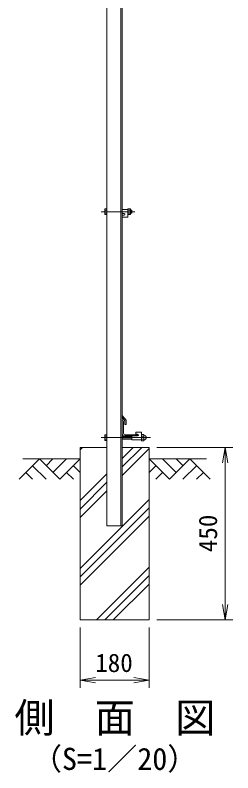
# Model space of a CAD drawing. Units: millimetres, scale not verified. Extents: x -4200 to 4200, y -2970 to 2970.
# Drawn here: x -183 to 386, y -755 to 1222 of the extents above; entities that cross this region are included whole.
import ezdxf
from ezdxf.enums import TextEntityAlignment as Align

# ---------------------------------------------------------------- set-up
doc = ezdxf.new("R2010")
doc.units = ezdxf.units.MM
doc.header["$LTSCALE"] = 20
doc.linetypes.add('USER1', pattern=[50.8, 31.75, -6.35, 6.35, -6.35])
for name, color, linetype, lineweight in [('0-0_D-STR1', 1, 'Continuous', 18), ('0-1_D-BMK', 2, 'USER1', 13), ('0-2_D-STR-DIM', 7, 'Continuous', 9), ('0-3_D-BGD', 7, 'Continuous', 9), ('0-4_D-STR4', 7, 'Continuous', 9), ('0-5_D-DCR-HCH', 7, 'Continuous', 9), ('0-6_D-STR3', 3, 'Continuous', 13), ('0-8_0', 7, 'Continuous', 9)]:
    doc.layers.add(name, color=color, linetype=linetype, lineweight=lineweight)
doc.layers.add('0-9_D-TTL-TXT', color=7, linetype='Continuous')
doc.styles.add('ＭＳ ゴシック', font='')
doc.styles.get('ＭＳ ゴシック').set_extended_font_data('MS Gothic')

# ---------------------------------------------------------------- blocks, each defined once
blk = doc.blocks.new('_Open')
at = {"layer": '0-8_0'}
blk.add_line((-20, 3.33), (0, 0), dxfattribs=at)
blk.add_lwpolyline([(-20, -3.33), (0, 0), (-20, 0)], dxfattribs=at)

msp = doc.modelspace()

# ---------------------------------------------------------------- linework, layer by layer
at = {"layer": '0-0_D-STR1'}
for p, q in [((56.53, -111.02), (56.53, 1803.98)), ((93.03, -111.02), (93.03, 1803.98)), ((96.53, -111.02), (96.53, 1803.98)), ((106.53, 164.71), (96.53, 177.21)), ((97.53, 163.98), (96.53, 163.98)), ((96.53, 128.98), (96.53, 163.98)), ((99.53, 131.48), (99.53, 161.98)), ((103.53, 153.71), (103.53, 163.59)), ((106.53, 153.71), (106.53, 164.71)), ((103.53, 153.71), (106.53, 153.71)), ((136.53, 123.98), (101.53, 123.98)), ((134.53, 126.98), (104.03, 126.98)), ((136.53, 124.98), (136.53, 123.98)), ((96.53, -111.02), (56.53, -111.02))]:
    msp.add_line(p, q, dxfattribs=at)
msp.add_lwpolyline([(103.53, 163.59), (96.53, 172.64), (96.53, 177.21)], dxfattribs=at)
for centre, radius, start, end in [((97.53, 161.98), 2, 0, 90), ((101.53, 128.98), 5, 180, 270), ((104.03, 131.48), 4.5, 180, 270), ((134.53, 124.98), 2, 0, 90)]:
    msp.add_arc(centre, radius, start, end, dxfattribs=at)
at = {"layer": '0-1_D-BMK'}
for p, q in [((129.53, 708.98), (41.53, 708.98)), ((170.76, 119.48), (41.53, 119.48))]:
    msp.add_line(p, q, dxfattribs=at)
at = {"layer": '0-2_D-STR-DIM'}
for p, q in [((186.53, 93.98), (385.54, 93.98)), ((365.54, -316.02), (365.54, 53.98)), ((186.53, -356.02), (385.54, -356.02)), ((-13.47, -376.02), (-13.47, -533.34)), ((166.53, -376.02), (166.53, -533.34)), ((26.53, -513.34), (126.53, -513.34))]:
    msp.add_line(p, q, dxfattribs=at)
at = {"layer": '0-3_D-BGD'}
for p, q in [((-163.47, 63.98), (-13.47, 63.98)), ((316.53, 63.98), (166.53, 63.98))]:
    msp.add_line(p, q, dxfattribs=at)
at = {"layer": '0-4_D-STR4'}
for p, q in [((-13.47, 93.98), (-13.47, -356.02)), ((56.53, 93.98), (-13.47, 93.98)), ((166.53, 93.98), (96.53, 93.98)), ((166.53, 93.98), (166.53, -356.02)), ((166.53, -356.02), (-13.47, -356.02))]:
    msp.add_line(p, q, dxfattribs=at)
at = {"layer": '0-5_D-DCR-HCH'}
for p, q in [((-13.47, 87.71), (-7.2, 93.98)), ((96.53, 43.03), (147.48, 93.98)), ((96.53, 65.12), (125.38, 93.98)), ((96.53, 20.93), (166.53, 90.93)), ((-119.9, 63.98), (-173.11, 10.77)), ((-119.9, 63.98), (-66.68, 10.77)), ((-102.16, 46.24), (-84.42, 63.98)), ((-84.42, 28.5), (-48.95, 63.98)), ((-66.68, 10.77), (-13.47, 63.98)), ((219.74, 10.77), (166.53, 63.98)), ((237.48, 28.5), (202, 63.98)), ((272.95, 63.98), (219.74, 10.77)), ((255.31, 46.15), (237.48, 63.98)), ((272.95, 63.98), (326.16, 10.77)), ((-137.63, 46.24), (-102, 10.77)), ((-31.21, 46.24), (-13.47, 28.59)), ((184.27, 46.24), (166.53, 28.59)), ((290.69, 46.24), (255.05, 10.77)), ((-155.37, 28.5), (-137.55, 10.77)), ((-48.95, 28.5), (-31.13, 10.77)), ((-13.47, -44.88), (56.53, 25.12)), ((202, 28.5), (184.18, 10.77)), ((308.43, 28.5), (290.61, 10.77)), ((-13.47, -66.97), (56.53, 3.03)), ((-13.47, -89.07), (56.53, -19.07)), ((-13.47, -221.65), (166.53, -41.65)), ((-13.47, -243.75), (166.53, -63.75)), ((-13.47, -265.85), (166.53, -85.85)), ((28.94, -356.02), (166.53, -218.43)), ((51.03, -356.02), (166.53, -240.53)), ((73.13, -356.02), (166.53, -262.62))]:
    msp.add_line(p, q, dxfattribs=at)
at = {"layer": '0-6_D-STR3'}
for p, q in [((51.23, 715.28), (51.92, 716.49)), ((51.23, 715.28), (51.23, 702.68)), ((56.53, 716.49), (51.92, 716.49)), ((56.53, 712.73), (51.92, 712.73)), ((56.53, 716.49), (56.53, 701.47)), ((111.53, 714.98), (96.53, 714.98)), ((111.53, 716.49), (117.3, 716.49)), ((111.53, 701.47), (111.53, 716.49)), ((111.53, 714.98), (111.53, 694.98)), ((111.53, 712.73), (117.3, 712.73)), ((117.3, 716.49), (118.03, 715.23)), ((118.03, 702.73), (118.03, 715.23)), ((118.03, 712.98), (120.33, 712.98)), ((120.33, 712.98), (121.53, 711.78)), ((120.33, 712.98), (120.33, 704.98)), ((121.53, 711.78), (121.53, 706.18)), ((51.23, 702.68), (51.92, 701.47)), ((56.53, 705.23), (51.92, 705.23)), ((56.53, 701.47), (51.92, 701.47)), ((101.28, 704.48), (96.53, 704.48)), ((96.53, 699.98), (96.53, 694.98)), ((101.28, 699.98), (96.53, 699.98)), ((111.53, 694.98), (96.53, 694.98)), ((111.53, 705.23), (117.3, 705.23)), ((111.53, 701.47), (117.3, 701.47)), ((117.3, 701.47), (118.03, 702.73)), ((118.03, 704.98), (120.33, 704.98)), ((120.33, 704.98), (121.53, 706.18)), ((51.23, 125.78), (51.92, 126.99)), ((51.23, 113.18), (51.23, 125.78)), ((56.53, 126.99), (51.92, 126.99)), ((56.53, 123.23), (51.92, 123.23)), ((56.53, 111.97), (56.53, 126.99)), ((96.53, 123.48), (121.78, 123.48)), ((96.53, 122.73), (121.78, 122.73)), ((136.53, 123.98), (121.78, 123.98)), ((121.78, 113.48), (121.78, 123.98)), ((146.78, 133.48), (131.78, 133.48)), ((131.78, 128.48), (131.78, 133.48)), ((136.53, 128.48), (131.78, 128.48)), ((146.78, 113.48), (146.78, 133.48)), ((146.78, 113.25), (146.78, 125.59)), ((146.78, 113.25), (146.78, 125.59)), ((147.78, 127.58), (152.28, 127.58)), ((152.28, 123.53), (147.78, 123.53)), ((153.28, 113.25), (153.28, 125.59)), ((153.28, 113.25), (153.28, 125.59)), ((51.23, 113.18), (51.92, 111.97)), ((56.53, 115.73), (51.92, 115.73)), ((56.53, 111.97), (51.92, 111.97)), ((96.53, 116.23), (121.78, 116.23)), ((96.53, 115.48), (121.78, 115.48)), ((146.78, 113.48), (121.78, 113.48)), ((152.28, 115.43), (147.78, 115.43)), ((147.78, 111.38), (152.28, 111.38))]:
    msp.add_line(p, q, dxfattribs=at)
for centre, radius, start, end in [((63.76, 708.98), 12.42, 162.4121, 197.5879), ((54.67, 714.61), 3.32, 145.61585, 214.38415), ((114.56, 714.61), 3.32, 325.61586, 34.38414), ((105.46, 708.98), 12.42, 342.4121, 17.5879), ((54.67, 703.35), 3.32, 145.61585, 214.38415), ((101.28, 702.23), 2.25, 270, 90), ((114.56, 703.35), 3.32, 325.61585, 34.38416), ((63.76, 119.48), 12.42, 162.4121, 197.5879), ((54.67, 125.11), 3.32, 145.61585, 214.38415), ((136.53, 126.23), 2.25, 270, 90), ((149.33, 125.55), 2.55, 127.42505, 232.57495), ((155.48, 119.48), 8.7, 152.26063, 207.73937), ((150.73, 125.55), 2.55, 307.42505, 52.57495), ((144.58, 119.48), 8.7, 332.26063, 27.73937), ((153.65, 126.42), 0.5, 196.57981, 262.83194), ((152.78, 119.48), 6.5, 277.16806, 82.83194), ((54.67, 113.85), 3.32, 145.61585, 214.38415), ((149.32, 113.4), 2.54, 127.21089, 232.78911), ((150.74, 113.4), 2.54, 307.21089, 52.78911), ((153.65, 112.53), 0.5, 97.16806, 170.16084)]:
    msp.add_arc(centre, radius, start, end, dxfattribs=at)

# ---------------------------------------------------------------- block references
at = {"layer": '0-2_D-STR-DIM', "xscale": 2, "yscale": 2}
for p, rotation in [((365.54, 93.98), 90), ((365.54, -356.02), 270), ((-13.47, -513.34), 180)]:
    msp.add_blockref('_Open', p, dxfattribs=dict(at, rotation=rotation))
msp.add_blockref('_Open', (166.53, -513.34), dxfattribs=at)

# ---------------------------------------------------------------- texts
at = {"layer": '0-2_D-STR-DIM', "style": 'ＭＳ ゴシック'}
msp.add_text('450', height=48.09, rotation=90, dxfattribs=at).set_placement((358.79, -179.52), align=Align.BOTTOM_LEFT)
msp.add_text('180', height=48.09, dxfattribs=at).set_placement((25.88, -506.59), align=Align.BOTTOM_LEFT)
at = {"layer": '0-9_D-TTL-TXT', "style": 'ＭＳ ゴシック'}
for s, height, p in [('側\u3000面\u3000図', 76.98, (-185.23, -672.96)), ('（S=1／20）', 57.77, (-139.75, -764.94))]:
    msp.add_text(s, height=height, dxfattribs=at).set_placement(p, align=Align.BOTTOM_LEFT)

doc.saveas('drawing.dxf')
